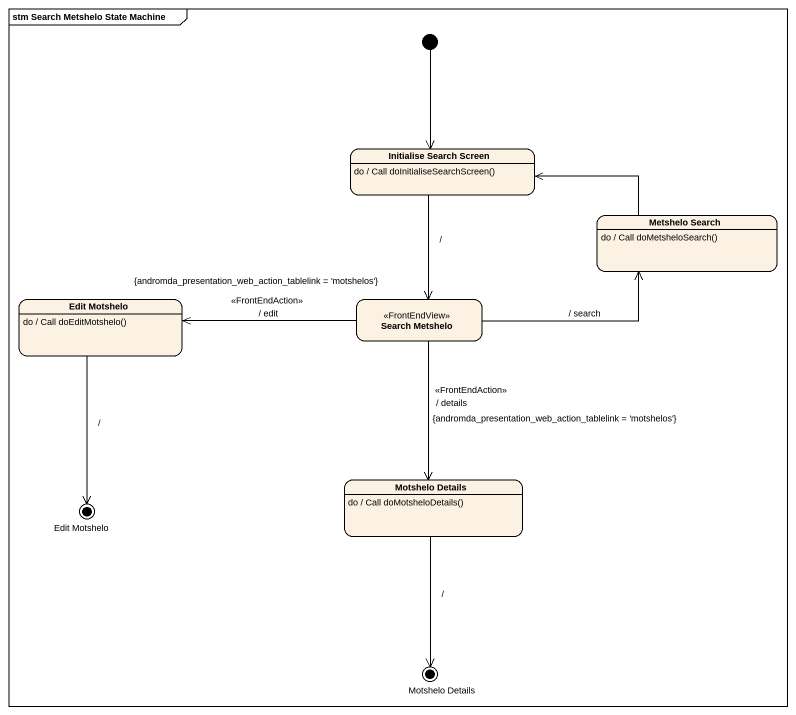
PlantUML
@startuml
mainframe stm Search Metshelo State Machine
hide empty description
state "Initialise Search Screen" as Initialise_Search_Screen
Initialise_Search_Screen : do / Call doInitialiseSearchScreen()
state "Metshelo Search" as Metshelo_Search
Metshelo_Search : do / Call doMetsheloSearch()
state "Edit Motshelo" as Edit_Motshelo
Edit_Motshelo : do / Call doEditMotshelo()
state "Search Metshelo" as Search_Metshelo <<FrontEndView>>
state "Motshelo Details" as Motshelo_Details
Motshelo_Details : do / Call doMotsheloDetails()
state "Edit Motshelo" as Edit_Motshelo_2 <<end>>
state "Motshelo Details" as Motshelo_Details_2 <<end>>
[*] --> Initialise_Search_Screen
Initialise_Search_Screen --> Search_Metshelo : /
Metshelo_Search -left-> Initialise_Search_Screen
Edit_Motshelo --> Edit_Motshelo_2 : /
Search_Metshelo -right-> Metshelo_Search : / search
Search_Metshelo -left-> Edit_Motshelo : {andromda_presentation_web_action_tablelink = 'motshelos'}\n<<FrontEndAction>>\n/ edit
Search_Metshelo --> Motshelo_Details : <<FrontEndAction>>\n/ details\n{andromda_presentation_web_action_tablelink = 'motshelos'}
Motshelo_Details --> Motshelo_Details_2 : /
@enduml
